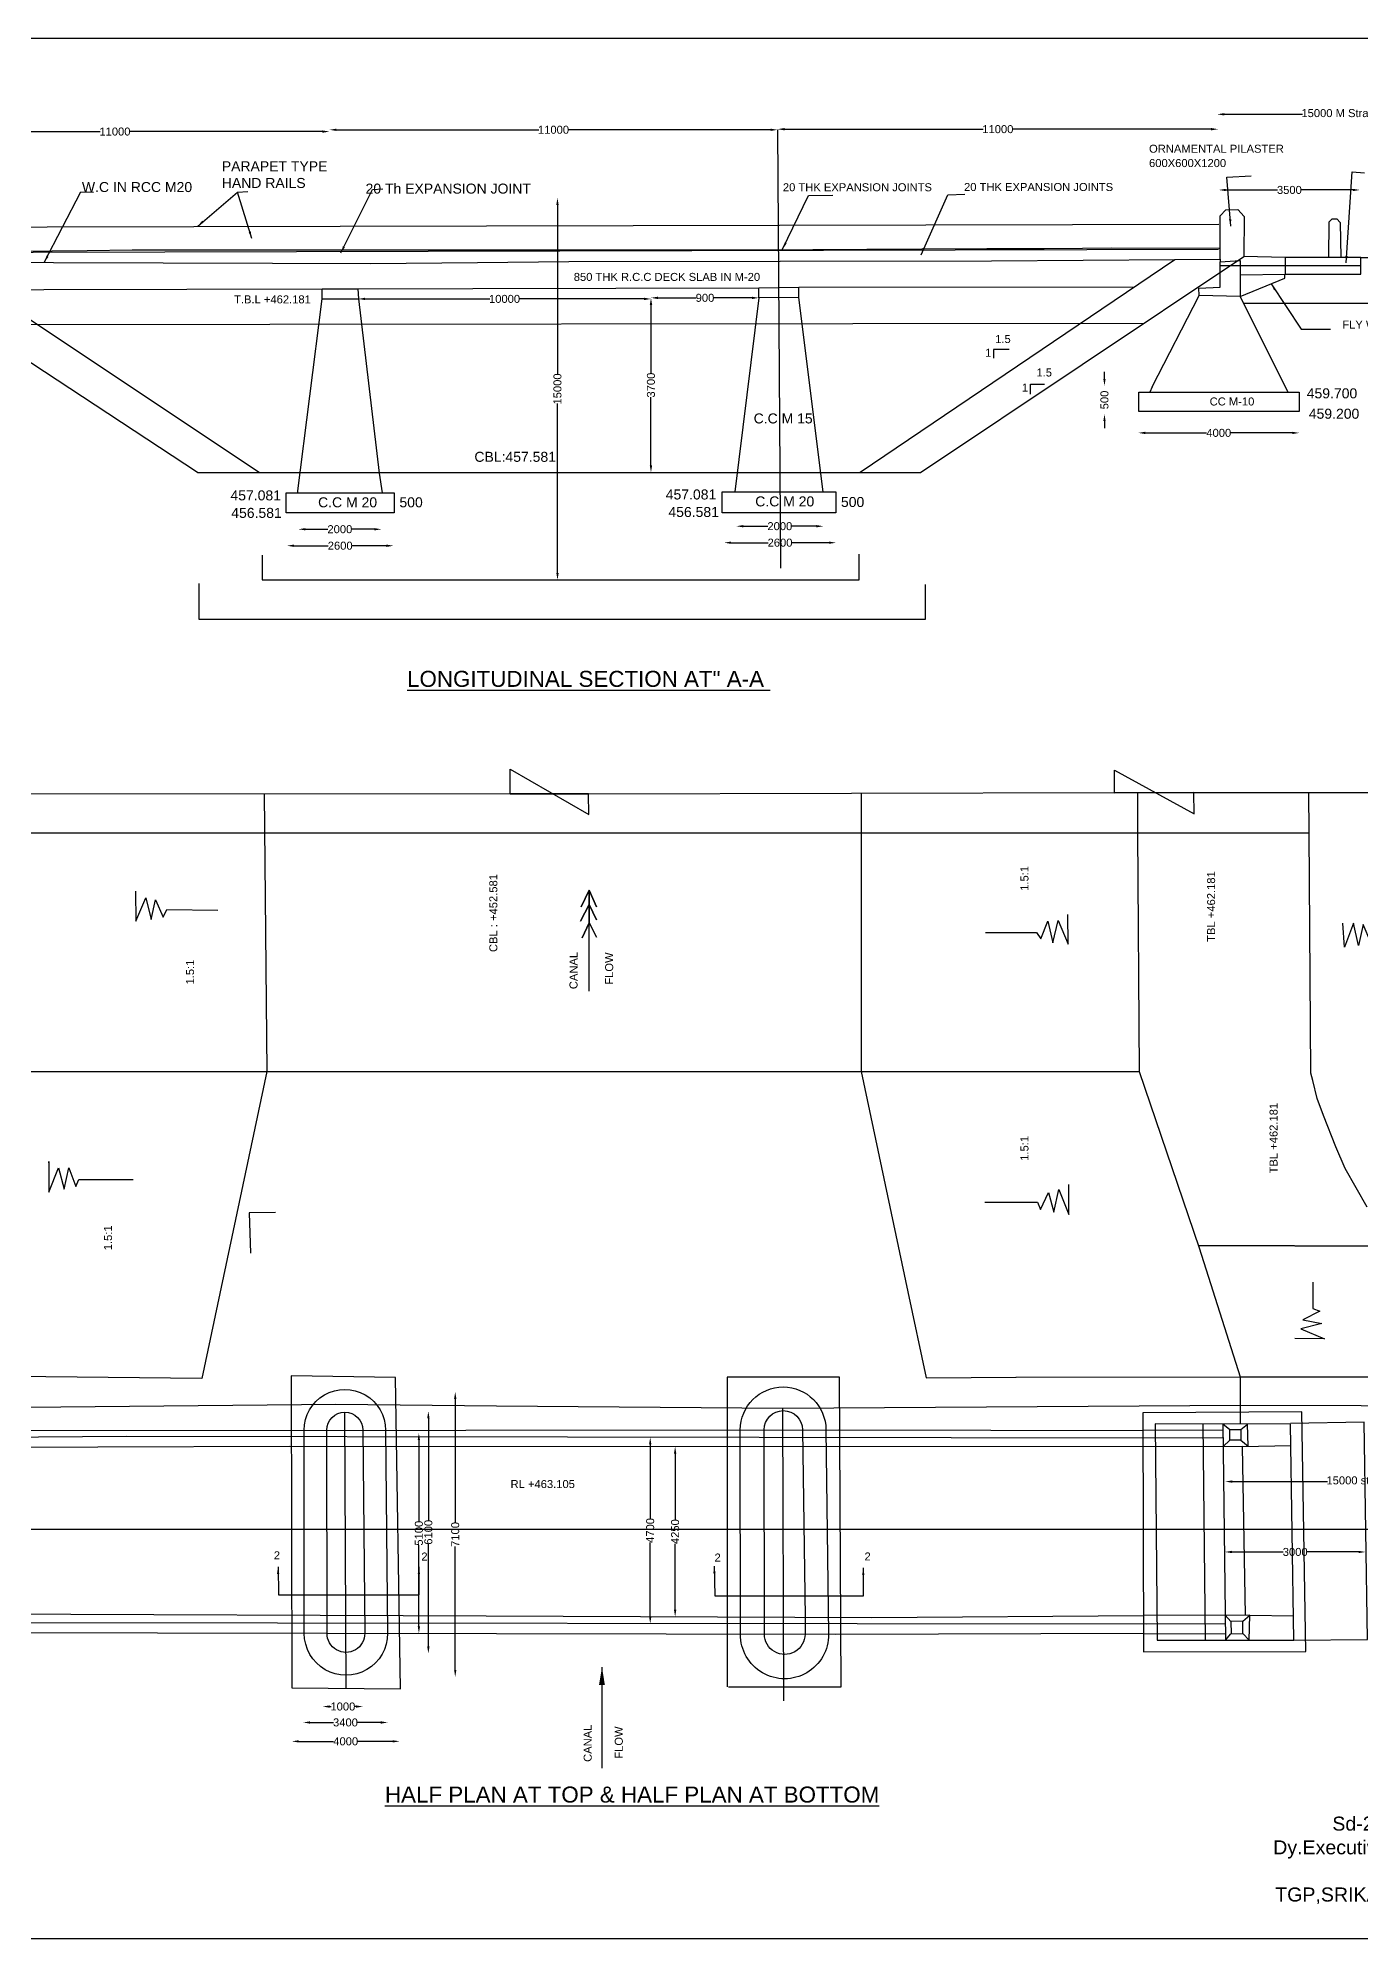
# Model space of a CAD drawing. Header units: millimetres. Extents: x 5124 to 5551403, y 2311 to 18143605.
# Drawn here: x 5491277 to 5524345, y 18096098 to 18143605 of the extents above; entities that cross this region are included whole.
import ezdxf

# ---------------------------------------------------------------- set-up
doc = ezdxf.new("R2010")
doc.units = ezdxf.units.MM
doc.header["$MEASUREMENT"] = 0
for name, color, linetype in [('DIMENSION', 7, 'Continuous'), ('DRAWING', 2, 'Continuous'), ('TEXT', 7, 'Continuous')]:
    doc.layers.add(name, color=color, linetype=linetype)
doc.styles.get("Standard").update_dxf_attribs({"font": 'arial.ttf', "height": 200})
doc.dimstyles.get("Standard").update_dxf_attribs({"dimtxt": 200, "dimasz": 175, "dimexe": 0.18, "dimexo": 0.0625, "dimgap": 0.09, "dimtad": 0, "dimdec": 0, "dimzin": 0, "dimdsep": 46, "dimtxsty": 'Standard', "dimcen": 0.09, "dimse1": 1, "dimse2": 1, "dimadec": 0, "dimazin": 0, "dimtfac": 1, "dimtdec": 0, "dimtofl": 0, "dimtmove": 0, "dimatfit": 3, "dimfxl": 1, "dimtolj": 1, "dimtzin": 0, "dimarcsym": 0})

# ---------------------------------------------------------------- blocks, each defined once
blk = doc.blocks.new('*D5')
at = {"layer": 'Defpoints', "color": 0, "transparency": 16777216}
for p in [(5487838, 18141303), (5498562, 18141303), (5498562, 18141267)]:
    blk.add_point(p, dxfattribs=at)
at = {"layer": 'DIMENSION', "color": 0, "lineweight": -2, "transparency": 16777216}
for p, q in [((5488013, 18141267), (5492833, 18141267)), ((5498387, 18141267), (5493567, 18141267))]:
    blk.add_line(p, q, dxfattribs=at)
at = {"layer": 'DIMENSION', "color": 0, "transparency": 16777216}
for points in [[(5488013, 18141296), (5488013, 18141238), (5487838, 18141267)], [(5498387, 18141296), (5498387, 18141238), (5498562, 18141267)]]:
    blk.add_solid(points, dxfattribs=at)
at = {"layer": 'DIMENSION', "color": 0, "transparency": 16777216, "insert": (5493200, 18141267), "char_height": 200, "attachment_point": 5}
blk.add_mtext('\\A1;11000', dxfattribs=at)
blk = doc.blocks.new('*D6')
at = {"layer": 'Defpoints', "color": 0, "transparency": 16777216}
for p in [(5498562, 18141267), (5509762, 18141312), (5509762, 18141267)]:
    blk.add_point(p, dxfattribs=at)
at = {"layer": 'DIMENSION', "color": 0, "lineweight": -2, "transparency": 16777216}
for p, q in [((5498737, 18141312), (5503795, 18141312)), ((5509587, 18141312), (5504529, 18141312))]:
    blk.add_line(p, q, dxfattribs=at)
at = {"layer": 'DIMENSION', "color": 0, "transparency": 16777216}
for points in [[(5498737, 18141341), (5498737, 18141283), (5498562, 18141312)], [(5509587, 18141341), (5509587, 18141283), (5509762, 18141312)]]:
    blk.add_solid(points, dxfattribs=at)
at = {"layer": 'DIMENSION', "color": 0, "transparency": 16777216, "insert": (5504162, 18141312), "char_height": 200, "attachment_point": 5}
blk.add_mtext('\\A1;11000', dxfattribs=at)
blk = doc.blocks.new('*D7')
at = {"layer": 'Defpoints', "color": 0, "transparency": 16777216}
for p in [(5509762, 18141312), (5520774, 18141327), (5520774, 18141312)]:
    blk.add_point(p, dxfattribs=at)
at = {"layer": 'DIMENSION', "color": 0, "lineweight": -2, "transparency": 16777216}
for p, q in [((5509937, 18141327), (5514901, 18141327)), ((5520599, 18141327), (5515634, 18141327))]:
    blk.add_line(p, q, dxfattribs=at)
at = {"layer": 'DIMENSION', "color": 0, "transparency": 16777216}
for points in [[(5509937, 18141356), (5509937, 18141298), (5509762, 18141327)], [(5520599, 18141356), (5520599, 18141298), (5520774, 18141327)]]:
    blk.add_solid(points, dxfattribs=at)
at = {"layer": 'DIMENSION', "color": 0, "transparency": 16777216, "insert": (5515268, 18141327), "char_height": 200, "attachment_point": 5}
blk.add_mtext('\\A1;11000', dxfattribs=at)
blk = doc.blocks.new('*D8')
at = {"layer": 'Defpoints', "color": 0, "transparency": 16777216}
for p in [(5520752, 18141742), (5528331, 18141742), (5528331, 18141699)]:
    blk.add_point(p, dxfattribs=at)
at = {"layer": 'DIMENSION', "color": 0, "lineweight": -2, "transparency": 16777216}
for p, q in [((5520927, 18141699), (5522881, 18141699)), ((5528156, 18141699), (5526202, 18141699))]:
    blk.add_line(p, q, dxfattribs=at)
at = {"layer": 'DIMENSION', "color": 0, "transparency": 16777216}
for points in [[(5520927, 18141729), (5520927, 18141670), (5520752, 18141699)], [(5528156, 18141729), (5528156, 18141670), (5528331, 18141699)]]:
    blk.add_solid(points, dxfattribs=at)
at = {"layer": 'DIMENSION', "color": 0, "transparency": 16777216, "insert": (5524541, 18141699), "char_height": 200, "attachment_point": 5}
blk.add_mtext('\\A1;15000 M Straight approach', dxfattribs=at)
blk = doc.blocks.new('*D9')
at = {"layer": 'Defpoints', "color": 0, "transparency": 16777216}
for p in [(5520791, 18139795), (5524319, 18139808), (5524319, 18139795)]:
    blk.add_point(p, dxfattribs=at)
at = {"layer": 'DIMENSION', "color": 0, "lineweight": -2, "transparency": 16777216}
for p, q in [((5520966, 18139808), (5522257, 18139808)), ((5524144, 18139808), (5522853, 18139808))]:
    blk.add_line(p, q, dxfattribs=at)
at = {"layer": 'DIMENSION', "color": 0, "transparency": 16777216}
for points in [[(5520966, 18139837), (5520966, 18139779), (5520791, 18139808)], [(5524144, 18139837), (5524144, 18139779), (5524319, 18139808)]]:
    blk.add_solid(points, dxfattribs=at)
at = {"layer": 'DIMENSION', "color": 0, "transparency": 16777216, "insert": (5522555, 18139808), "char_height": 200, "attachment_point": 5}
blk.add_mtext('\\A1;3500', dxfattribs=at)
blk = doc.blocks.new('*D10')
at = {"layer": 'Defpoints', "color": 0, "transparency": 16777216}
for p in [(5518779, 18133712), (5522801, 18133737), (5522801, 18133712)]:
    blk.add_point(p, dxfattribs=at)
at = {"layer": 'DIMENSION', "color": 0, "lineweight": -2, "transparency": 16777216}
for p, q in [((5518954, 18133737), (5520487, 18133737)), ((5522626, 18133737), (5521092, 18133737))]:
    blk.add_line(p, q, dxfattribs=at)
at = {"layer": 'DIMENSION', "color": 0, "transparency": 16777216}
for points in [[(5518954, 18133766), (5518954, 18133708), (5518779, 18133737)], [(5522626, 18133766), (5522626, 18133708), (5522801, 18133737)]]:
    blk.add_solid(points, dxfattribs=at)
at = {"layer": 'DIMENSION', "color": 0, "transparency": 16777216, "insert": (5520790, 18133737), "char_height": 200, "attachment_point": 5}
blk.add_mtext('\\A1;4000', dxfattribs=at)
blk = doc.blocks.new('*D11')
at = {"layer": 'Defpoints', "color": 0, "transparency": 16777216}
for p in [(5517925, 18134911), (5517933, 18134911), (5517925, 18134208)]:
    blk.add_point(p, dxfattribs=at)
at = {"layer": 'DIMENSION', "color": 0, "lineweight": -2, "transparency": 16777216}
for p, q in [((5517933, 18135086), (5517933, 18135261)), ((5517933, 18134033), (5517933, 18133858))]:
    blk.add_line(p, q, dxfattribs=at)
at = {"layer": 'DIMENSION', "color": 0, "transparency": 16777216}
for points in [[(5517904, 18135086), (5517962, 18135086), (5517933, 18134911)], [(5517904, 18134033), (5517962, 18134033), (5517933, 18134208)]]:
    blk.add_solid(points, dxfattribs=at)
at = {"layer": 'DIMENSION', "color": 0, "transparency": 16777216, "insert": (5517933, 18134560), "char_height": 200, "attachment_point": 5, "rotation": 90}
blk.add_mtext('\\A1;500', dxfattribs=at)
blk = doc.blocks.new('*D12')
at = {"layer": 'Defpoints', "color": 0, "transparency": 16777216}
for p in [(5504208, 18139608), (5504261, 18139608), (5504208, 18130061)]:
    blk.add_point(p, dxfattribs=at)
at = {"layer": 'DIMENSION', "color": 0, "lineweight": -2, "transparency": 16777216}
for p, q in [((5504261, 18139433), (5504261, 18135201)), ((5504261, 18130236), (5504261, 18134468))]:
    blk.add_line(p, q, dxfattribs=at)
at = {"layer": 'DIMENSION', "color": 0, "transparency": 16777216}
for points in [[(5504232, 18139433), (5504291, 18139433), (5504261, 18139608)], [(5504232, 18130236), (5504291, 18130236), (5504261, 18130061)]]:
    blk.add_solid(points, dxfattribs=at)
at = {"layer": 'DIMENSION', "color": 0, "transparency": 16777216, "insert": (5504261, 18134835), "char_height": 200, "attachment_point": 5, "rotation": 90}
blk.add_mtext('\\A1;15000', dxfattribs=at)
blk = doc.blocks.new('*D13')
at = {"layer": 'Defpoints', "color": 0, "transparency": 16777216}
for p in [(5506598, 18137112), (5506599, 18137112), (5506599, 18132750)]:
    blk.add_point(p, dxfattribs=at)
at = {"layer": 'DIMENSION', "color": 0, "lineweight": -2, "transparency": 16777216}
for p, q in [((5506598, 18136937), (5506598, 18135229)), ((5506598, 18132925), (5506598, 18134632))]:
    blk.add_line(p, q, dxfattribs=at)
at = {"layer": 'DIMENSION', "color": 0, "transparency": 16777216}
for points in [[(5506569, 18136937), (5506628, 18136937), (5506598, 18137112)], [(5506569, 18132925), (5506628, 18132925), (5506598, 18132750)]]:
    blk.add_solid(points, dxfattribs=at)
at = {"layer": 'DIMENSION', "color": 0, "transparency": 16777216, "insert": (5506598, 18134931), "char_height": 200, "attachment_point": 5, "rotation": 90}
blk.add_mtext('\\A1;3700', dxfattribs=at)
blk = doc.blocks.new('*D14')
at = {"layer": 'Defpoints', "color": 0, "transparency": 16777216}
for p in [(5506599, 18137112), (5506599, 18137112), (5509296, 18137114)]:
    blk.add_point(p, dxfattribs=at)
at = {"layer": 'DIMENSION', "color": 0, "lineweight": -2, "transparency": 16777216}
for p, q in [((5506774, 18137112), (5507727, 18137112)), ((5509121, 18137112), (5508168, 18137112))]:
    blk.add_line(p, q, dxfattribs=at)
at = {"layer": 'DIMENSION', "color": 0, "transparency": 16777216}
for points in [[(5506774, 18137141), (5506774, 18137082), (5506599, 18137112)], [(5509121, 18137141), (5509121, 18137082), (5509296, 18137112)]]:
    blk.add_solid(points, dxfattribs=at)
at = {"layer": 'DIMENSION', "color": 0, "transparency": 16777216, "insert": (5507948, 18137112), "char_height": 200, "attachment_point": 5}
blk.add_mtext('\\A1;900', dxfattribs=at)
blk = doc.blocks.new('*D15')
at = {"layer": 'Defpoints', "color": 0, "transparency": 16777216}
for p in [(5499277, 18137191), (5499277, 18137085), (5506599, 18137179)]:
    blk.add_point(p, dxfattribs=at)
at = {"layer": 'DIMENSION', "color": 0, "lineweight": -2, "transparency": 16777216}
for p, q in [((5499452, 18137085), (5502571, 18137085)), ((5506424, 18137085), (5503305, 18137085))]:
    blk.add_line(p, q, dxfattribs=at)
at = {"layer": 'DIMENSION', "color": 0, "transparency": 16777216}
for points in [[(5499452, 18137115), (5499452, 18137056), (5499277, 18137085)], [(5506424, 18137115), (5506424, 18137056), (5506599, 18137085)]]:
    blk.add_solid(points, dxfattribs=at)
at = {"layer": 'DIMENSION', "color": 0, "transparency": 16777216, "insert": (5502938, 18137085), "char_height": 200, "attachment_point": 5}
blk.add_mtext('\\A1;10000', dxfattribs=at)
blk = doc.blocks.new('*D24')
at = {"layer": 'Defpoints', "color": 0, "transparency": 16777216}
for p in [(5497619, 18101019), (5500317, 18101037), (5500317, 18101019)]:
    blk.add_point(p, dxfattribs=at)
at = {"layer": 'DIMENSION', "color": 0, "lineweight": -2, "transparency": 16777216}
for p, q in [((5497794, 18101037), (5498666, 18101037)), ((5500142, 18101037), (5499271, 18101037))]:
    blk.add_line(p, q, dxfattribs=at)
at = {"layer": 'DIMENSION', "color": 0, "transparency": 16777216}
for points in [[(5497794, 18101066), (5497794, 18101008), (5497619, 18101037)], [(5500142, 18101066), (5500142, 18101008), (5500317, 18101037)]]:
    blk.add_solid(points, dxfattribs=at)
at = {"layer": 'DIMENSION', "color": 0, "transparency": 16777216, "insert": (5498968, 18101037), "char_height": 200, "attachment_point": 5}
blk.add_mtext('\\A1;4000', dxfattribs=at)
blk = doc.blocks.new('*D25')
at = {"layer": 'Defpoints', "color": 0, "transparency": 16777216}
for p in [(5497904, 18101484), (5500021, 18101509), (5500021, 18101484)]:
    blk.add_point(p, dxfattribs=at)
at = {"layer": 'DIMENSION', "color": 0, "lineweight": -2, "transparency": 16777216}
for p, q in [((5498079, 18101509), (5498664, 18101509)), ((5499846, 18101509), (5499261, 18101509))]:
    blk.add_line(p, q, dxfattribs=at)
at = {"layer": 'DIMENSION', "color": 0, "transparency": 16777216}
for points in [[(5498079, 18101538), (5498079, 18101479), (5497904, 18101509)], [(5499846, 18101538), (5499846, 18101479), (5500021, 18101509)]]:
    blk.add_solid(points, dxfattribs=at)
at = {"layer": 'DIMENSION', "color": 0, "transparency": 16777216, "insert": (5498962, 18101509), "char_height": 200, "attachment_point": 5}
blk.add_mtext('\\A1;3400', dxfattribs=at)
blk = doc.blocks.new('*D26')
at = {"layer": 'Defpoints', "color": 0, "transparency": 16777216}
for p in [(5498394, 18101860), (5499401, 18101907), (5499401, 18101860)]:
    blk.add_point(p, dxfattribs=at)
at = {"layer": 'DIMENSION', "color": 0, "lineweight": -2, "transparency": 16777216}
for p, q in [((5498569, 18101907), (5498608, 18101907)), ((5499226, 18101907), (5499186, 18101907))]:
    blk.add_line(p, q, dxfattribs=at)
at = {"layer": 'DIMENSION', "color": 0, "transparency": 16777216}
for points in [[(5498569, 18101936), (5498569, 18101878), (5498394, 18101907)], [(5499226, 18101936), (5499226, 18101878), (5499401, 18101907)]]:
    blk.add_solid(points, dxfattribs=at)
at = {"layer": 'DIMENSION', "color": 0, "transparency": 16777216, "insert": (5498897, 18101907), "char_height": 200, "attachment_point": 5}
blk.add_mtext('\\A1;1000', dxfattribs=at)
blk = doc.blocks.new('*D27')
at = {"layer": 'Defpoints', "color": 0, "transparency": 16777216}
for p in [(5520952, 18107542), (5528404, 18107542), (5528404, 18107529)]:
    blk.add_point(p, dxfattribs=at)
at = {"layer": 'DIMENSION', "color": 0, "lineweight": -2, "transparency": 16777216}
for p, q in [((5521127, 18107529), (5523507, 18107529)), ((5528229, 18107529), (5525850, 18107529))]:
    blk.add_line(p, q, dxfattribs=at)
at = {"layer": 'DIMENSION', "color": 0, "transparency": 16777216}
for points in [[(5521127, 18107558), (5521127, 18107500), (5520952, 18107529)], [(5528229, 18107558), (5528229, 18107500), (5528404, 18107529)]]:
    blk.add_solid(points, dxfattribs=at)
at = {"layer": 'DIMENSION', "color": 0, "transparency": 16777216, "insert": (5524678, 18107529), "char_height": 200, "attachment_point": 5}
blk.add_mtext('\\A1;15000 st. approach', dxfattribs=at)
blk = doc.blocks.new('*D28')
at = {"layer": 'Defpoints', "color": 0, "transparency": 16777216}
for p in [(5520942, 18105763), (5524458, 18105770), (5524458, 18105763)]:
    blk.add_point(p, dxfattribs=at)
at = {"layer": 'DIMENSION', "color": 0, "lineweight": -2, "transparency": 16777216}
for p, q in [((5521117, 18105770), (5522402, 18105770)), ((5524283, 18105770), (5522998, 18105770))]:
    blk.add_line(p, q, dxfattribs=at)
at = {"layer": 'DIMENSION', "color": 0, "transparency": 16777216}
for points in [[(5521117, 18105799), (5521117, 18105741), (5520942, 18105770)], [(5524283, 18105799), (5524283, 18105741), (5524458, 18105770)]]:
    blk.add_solid(points, dxfattribs=at)
at = {"layer": 'DIMENSION', "color": 0, "transparency": 16777216, "insert": (5522700, 18105770), "char_height": 200, "attachment_point": 5}
blk.add_mtext('\\A1;3000', dxfattribs=at)
blk = doc.blocks.new('*D29')
at = {"layer": 'Defpoints', "color": 0, "transparency": 16777216}
for p in [(5501706, 18109770), (5501762, 18109770), (5501762, 18102645)]:
    blk.add_point(p, dxfattribs=at)
at = {"layer": 'DIMENSION', "color": 0, "lineweight": -2, "transparency": 16777216}
for p, q in [((5501706, 18109595), (5501706, 18106505)), ((5501706, 18102820), (5501706, 18105910))]:
    blk.add_line(p, q, dxfattribs=at)
at = {"layer": 'DIMENSION', "color": 0, "transparency": 16777216}
for points in [[(5501677, 18109595), (5501735, 18109595), (5501706, 18109770)], [(5501677, 18102820), (5501735, 18102820), (5501706, 18102645)]]:
    blk.add_solid(points, dxfattribs=at)
at = {"layer": 'DIMENSION', "color": 0, "transparency": 16777216, "insert": (5501706, 18106208), "char_height": 200, "attachment_point": 5, "rotation": 90}
blk.add_mtext('\\A1;7100', dxfattribs=at)
blk = doc.blocks.new('*D30')
at = {"layer": 'Defpoints', "color": 0, "transparency": 16777216}
for p in [(5501034, 18109288), (5501131, 18109288), (5501131, 18103235)]:
    blk.add_point(p, dxfattribs=at)
at = {"layer": 'DIMENSION', "color": 0, "lineweight": -2, "transparency": 16777216}
for p, q in [((5501034, 18109113), (5501034, 18106560)), ((5501034, 18103410), (5501034, 18105963))]:
    blk.add_line(p, q, dxfattribs=at)
at = {"layer": 'DIMENSION', "color": 0, "transparency": 16777216}
for points in [[(5501005, 18109113), (5501064, 18109113), (5501034, 18109288)], [(5501005, 18103410), (5501064, 18103410), (5501034, 18103235)]]:
    blk.add_solid(points, dxfattribs=at)
at = {"layer": 'DIMENSION', "color": 0, "transparency": 16777216, "insert": (5501034, 18106262), "char_height": 200, "attachment_point": 5, "rotation": 90}
blk.add_mtext('\\A1;6100', dxfattribs=at)
blk = doc.blocks.new('*D31')
at = {"layer": 'Defpoints', "color": 0, "transparency": 16777216}
for p in [(5500797, 18108740), (5500803, 18108740), (5500803, 18103738)]:
    blk.add_point(p, dxfattribs=at)
at = {"layer": 'DIMENSION', "color": 0, "lineweight": -2, "transparency": 16777216}
for p, q in [((5500797, 18108565), (5500797, 18106538)), ((5500797, 18103913), (5500797, 18105941))]:
    blk.add_line(p, q, dxfattribs=at)
at = {"layer": 'DIMENSION', "color": 0, "transparency": 16777216}
for points in [[(5500768, 18108565), (5500826, 18108565), (5500797, 18108740)], [(5500768, 18103913), (5500826, 18103913), (5500797, 18103738)]]:
    blk.add_solid(points, dxfattribs=at)
at = {"layer": 'DIMENSION', "color": 0, "transparency": 16777216, "insert": (5500797, 18106239), "char_height": 200, "attachment_point": 5, "rotation": 90}
blk.add_mtext('\\A1;5100', dxfattribs=at)
blk = doc.blocks.new('*D32')
at = {"layer": 'Defpoints', "color": 0, "transparency": 16777216}
for p in [(5506517, 18108635), (5506511, 18103979), (5506579, 18103979)]:
    blk.add_point(p, dxfattribs=at)
at = {"layer": 'TEXT', "color": 0, "lineweight": -2, "transparency": 16777216}
for p, q in [((5506579, 18108460), (5506579, 18106609)), ((5506579, 18104154), (5506579, 18106005))]:
    blk.add_line(p, q, dxfattribs=at)
at = {"layer": 'TEXT', "color": 0, "transparency": 16777216}
for points in [[(5506550, 18108460), (5506608, 18108460), (5506579, 18108635)], [(5506550, 18104154), (5506608, 18104154), (5506579, 18103979)]]:
    blk.add_solid(points, dxfattribs=at)
at = {"layer": 'TEXT', "color": 0, "transparency": 16777216, "insert": (5506579, 18106307), "char_height": 200, "attachment_point": 5, "rotation": 90}
blk.add_mtext('\\A1;4700', dxfattribs=at)
blk = doc.blocks.new('*D33')
at = {"layer": 'Defpoints', "color": 0, "transparency": 16777216}
for p in [(5507148, 18108405), (5507129, 18104150), (5507202, 18104150)]:
    blk.add_point(p, dxfattribs=at)
at = {"layer": 'TEXT', "color": 0, "lineweight": -2, "transparency": 16777216}
for p, q in [((5507202, 18108230), (5507202, 18106580)), ((5507202, 18104325), (5507202, 18105975))]:
    blk.add_line(p, q, dxfattribs=at)
at = {"layer": 'TEXT', "color": 0, "transparency": 16777216}
for points in [[(5507173, 18108230), (5507231, 18108230), (5507202, 18108405)], [(5507173, 18104325), (5507231, 18104325), (5507202, 18104150)]]:
    blk.add_solid(points, dxfattribs=at)
at = {"layer": 'TEXT', "color": 0, "transparency": 16777216, "insert": (5507202, 18106278), "char_height": 200, "attachment_point": 5, "rotation": 90}
blk.add_mtext('\\A1;4250', dxfattribs=at)
blk = doc.blocks.new('*D36')
at = {"layer": 'Defpoints', "color": 0, "transparency": 16777216}
for p in [(5497499, 18130896), (5500162, 18130917), (5500162, 18130875)]:
    blk.add_point(p, dxfattribs=at)
at = {"layer": 'DIMENSION', "color": 0, "lineweight": -2, "transparency": 16777216}
for p, q in [((5497674, 18130917), (5498530, 18130917)), ((5499987, 18130917), (5499130, 18130917))]:
    blk.add_line(p, q, dxfattribs=at)
at = {"layer": 'DIMENSION', "color": 0, "transparency": 16777216}
for points in [[(5497674, 18130946), (5497674, 18130888), (5497499, 18130917)], [(5499987, 18130946), (5499987, 18130888), (5500162, 18130917)]]:
    blk.add_solid(points, dxfattribs=at)
at = {"layer": 'DIMENSION', "color": 0, "transparency": 16777216, "insert": (5498830, 18130917), "char_height": 200, "attachment_point": 5}
blk.add_mtext('\\A1;2600', dxfattribs=at)
blk = doc.blocks.new('*D37')
at = {"layer": 'Defpoints', "color": 0, "transparency": 16777216}
for p in [(5497784, 18131308), (5499859, 18131329), (5499859, 18131311)]:
    blk.add_point(p, dxfattribs=at)
at = {"layer": 'DIMENSION', "color": 0, "lineweight": -2, "transparency": 16777216}
for p, q in [((5497959, 18131329), (5498522, 18131329)), ((5499684, 18131329), (5499122, 18131329))]:
    blk.add_line(p, q, dxfattribs=at)
at = {"layer": 'DIMENSION', "color": 0, "transparency": 16777216}
for points in [[(5497959, 18131358), (5497959, 18131300), (5497784, 18131329)], [(5499684, 18131358), (5499684, 18131300), (5499859, 18131329)]]:
    blk.add_solid(points, dxfattribs=at)
at = {"layer": 'DIMENSION', "color": 0, "transparency": 16777216, "insert": (5498822, 18131329), "char_height": 200, "attachment_point": 5}
blk.add_mtext('\\A1;2000', dxfattribs=at)
blk = doc.blocks.new('*D38')
at = {"layer": 'Defpoints', "color": 0, "transparency": 16777216}
for p in [(5508425, 18130968), (5511223, 18130993), (5511223, 18130975)]:
    blk.add_point(p, dxfattribs=at)
at = {"layer": 'DIMENSION', "color": 0, "lineweight": -2, "transparency": 16777216}
for p, q in [((5508600, 18130993), (5509524, 18130993)), ((5511048, 18130993), (5510124, 18130993))]:
    blk.add_line(p, q, dxfattribs=at)
at = {"layer": 'DIMENSION', "color": 0, "transparency": 16777216}
for points in [[(5508600, 18131022), (5508600, 18130964), (5508425, 18130993)], [(5511048, 18131022), (5511048, 18130964), (5511223, 18130993)]]:
    blk.add_solid(points, dxfattribs=at)
at = {"layer": 'DIMENSION', "color": 0, "transparency": 16777216, "insert": (5509824, 18130993), "char_height": 200, "attachment_point": 5}
blk.add_mtext('\\A1;2600', dxfattribs=at)
blk = doc.blocks.new('*D39')
at = {"layer": 'Defpoints', "color": 0, "transparency": 16777216}
for p in [(5508730, 18131384), (5510908, 18131405), (5510908, 18131386)]:
    blk.add_point(p, dxfattribs=at)
at = {"layer": 'DIMENSION', "color": 0, "lineweight": -2, "transparency": 16777216}
for p, q in [((5508905, 18131405), (5509519, 18131405)), ((5510733, 18131405), (5510119, 18131405))]:
    blk.add_line(p, q, dxfattribs=at)
at = {"layer": 'DIMENSION', "color": 0, "transparency": 16777216}
for points in [[(5508905, 18131434), (5508905, 18131376), (5508730, 18131405)], [(5510733, 18131434), (5510733, 18131376), (5510908, 18131405)]]:
    blk.add_solid(points, dxfattribs=at)
at = {"layer": 'DIMENSION', "color": 0, "transparency": 16777216, "insert": (5509819, 18131405), "char_height": 200, "attachment_point": 5}
blk.add_mtext('\\A1;2000', dxfattribs=at)

msp = doc.modelspace()

# ---------------------------------------------------------------- linework, layer by layer
at = {"layer": 'DRAWING'}
for points in [[(5509761.7, 18141312.3), (5509833.3, 18130354.5)], [(5520821.7, 18137917.9), (5524340.9, 18137917.9)], [(5521321.6, 18137689.8), (5522446.6, 18137702.8)], [(5489785.2, 18136444.4), (5518924.3, 18136480.8)], [(5497619.2, 18102374), (5500339.9, 18102348.5), (5500211.8, 18110132), (5497602.1, 18110169.6), (5497619.2, 18102374)], [(5508536.6, 18102400.9), (5511350.9, 18102400.9), (5511306.8, 18110140.5), (5508499.1, 18110140.5), (5508499.1, 18102400.9)], [(5521325.6, 18110144.2), (5521321.3, 18108968.1)], [(5470890.5, 18109264.4), (5487540.5, 18109359.4), (5498720.5, 18109461.3), (5502736.6, 18109422.8), (5509892.4, 18109364.4), (5521339.9, 18109438.4), (5536372.7, 18109398.9)], [(5509915.5, 18102053.1), (5509892.4, 18109364.4)], [(5518890.7, 18108615.1), (5504511.7, 18108638.7), (5493491, 18108657.4), (5487971.9, 18108617), (5487965.3, 18108987.4), (5487821.4, 18108822.2), (5487803.1, 18108532.7), (5487993.8, 18108400.7), (5486258.3, 18108397), (5486262, 18108976.2), (5487511.1, 18108981.4)], [(5498979.5, 18102361.3), (5498944.3, 18109262.8)], [(5518910.8, 18103271.9), (5522964.5, 18103279.8), (5522863.4, 18109269.4), (5518888.4, 18109248.6), (5518910.8, 18103271.9)], [(5519249.1, 18103562.8), (5522668.1, 18103569.7), (5522584.1, 18108963.5), (5519204.1, 18108975.8), (5519249.1, 18103562.8)], [(5520458.7, 18103565.2), (5520403.6, 18108971.4)], [(5520894.1, 18108969.6), (5520958.6, 18103566.2)], [(5520894.1, 18108969.6), (5521062.4, 18108833.4), (5521338.8, 18108829.7), (5521338.8, 18108561), (5521069.9, 18108561), (5521062.4, 18108833.4)], [(5521338.8, 18108833.4), (5521510.8, 18108967.4)], [(5521526, 18108411), (5521510.8, 18108967.4)], [(5522668.1, 18103569.7), (5524509.4, 18103585.1), (5524425.7, 18109010.2), (5522583.9, 18108981.6)], [(5487968.6, 18108802.2), (5501966.7, 18108815.7), (5511294.4, 18108824.7), (5518890, 18108806.4)], [(5518891.6, 18108399.5), (5497564.4, 18108409.7), (5487972.9, 18108370.3)], [(5520896, 18108813.9), (5518890, 18108806.4)], [(5520898.3, 18108622.6), (5518890.7, 18108615.1)], [(5521385, 18108408.8), (5518891.6, 18108399.5)], [(5521069.9, 18108561), (5520900.8, 18108407)], [(5521338.8, 18108561), (5521526, 18108411)], [(5521459.4, 18104188.9), (5521385, 18108408.8), (5522592.5, 18108427.6)], [(5508198.3, 18104672.4), (5511907.7, 18104673)], [(5490012.4, 18104225), (5502480.7, 18104170.6), (5512120.1, 18104128.4), (5518907.4, 18104179.3)], [(5521570.2, 18104189.3), (5518907.4, 18104179.3)], [(5521390.9, 18104038.9), (5521095.4, 18104031.6), (5520951.2, 18104187)], [(5521390.9, 18103732.9), (5521390.9, 18104038.9), (5521570.2, 18104189.3)], [(5521548.7, 18103567.4), (5521570.2, 18104189.3), (5522658.6, 18104174.5)], [(5518995.8, 18103962.8), (5490014.8, 18103999.8)], [(5490017.4, 18103756.4), (5511221.5, 18103715.6), (5518909, 18103744.5)], [(5520953.7, 18103970.2), (5518908.2, 18103962.5)], [(5520956.7, 18103724.1), (5518909.1, 18103716.4)], [(5520958.6, 18103566.2), (5521095.4, 18103725.7), (5521390.9, 18103732.9), (5521548.7, 18103567.4)], [(5521095.4, 18104031.6), (5521102.9, 18103725.9)]]:
    msp.add_lwpolyline(points, dxfattribs=at)
at = {"layer": 'DRAWING', "color": 2}
for points in [[(5520823.2, 18138078.7), (5520823.2, 18139163.4), (5520965.5, 18139310.1), (5521269.3, 18139318.9), (5521428.7, 18139144.1), (5521417.7, 18138144.3)], [(5487840.4, 18138880), (5520794, 18138956.4)], [(5523539.8, 18138121.9), (5523552.4, 18139015.9), (5523623.3, 18139087.3), (5523742.5, 18139088.4), (5523826.9, 18138995), (5523840.1, 18138121.9)], [(5487858.5, 18138280), (5491627.5, 18138288.3), (5492504.4, 18138299.1), (5493627.7, 18138311.1), (5509803.2, 18138311.1)], [(5487859.5, 18138246.5), (5520785.9, 18138327.7)], [(5509803.2, 18138311.1), (5510643.3, 18138324.4), (5511991.5, 18138329.7), (5513370.5, 18138335.1), (5514995.9, 18138341.4), (5516429.5, 18138347), (5517385.5, 18138356.6), (5518101.4, 18138363.8), (5520799.1, 18138357.8)], [(5495266.1, 18132749.8), (5487291.9, 18137984.9), (5488926.7, 18138002.4), (5496810, 18132749.8)], [(5487305.4, 18137580.9), (5487297.3, 18137824.2), (5487843, 18137824.2), (5487843, 18137309.8), (5509295.6, 18137363.4)], [(5488926.7, 18138002.4), (5497142.4, 18137978.1), (5499590.5, 18137970.9), (5502265.3, 18137995.4), (5504541.7, 18138016.3), (5515113.6, 18138036.8), (5519687.8, 18138071.2)], [(5511822.9, 18132753.8), (5519687.8, 18138071.2)], [(5513331.6, 18132749.8), (5521417.7, 18138144.3)], [(5519126.2, 18134886.4), (5520303.5, 18137171.4), (5520291.5, 18137353), (5520821.7, 18137382.9), (5520821.7, 18138014.1), (5521321.6, 18138043), (5521321.6, 18137149.6), (5520303.5, 18137171.4)], [(5519687.8, 18138071.2), (5520823.2, 18138078.7), (5520821.7, 18138014.1)], [(5522446.6, 18138121.9), (5521417.7, 18138144.3)], [(5524340.9, 18138121.9), (5528336.9, 18138121.9)], [(5509296.3, 18137113.6), (5509295.3, 18137363.4), (5510292.1, 18137378.1), (5518673.5, 18137385.4)], [(5510899.7, 18132261.5), (5510292.1, 18137117.7), (5510292.1, 18137378.1)], [(5522527.8, 18134754.9), (5521321.6, 18137149.6), (5522441.9, 18137600.2)], [(5522441.7, 18137600.3), (5522441.7, 18137702.8)], [(5497765.3, 18132224.7), (5498383.3, 18137085.4), (5499286.9, 18137085.4), (5499802.8, 18132731.1), (5499876.7, 18132239)], [(5498383.3, 18137085.4), (5498382.7, 18137336.1), (5499271.1, 18137338.4), (5499286.9, 18137085.4)], [(5509296.3, 18137113.6), (5508692, 18132261.5)], [(5510292.1, 18137117.7), (5509296.3, 18137113.6)], [(5521408.3, 18136977.5), (5537344.9, 18136977.5)], [(5519125.4, 18134885.7), (5519070.3, 18134753.3)], [(5495266.1, 18132749.8), (5513331.6, 18132749.8)], [(5496881.2, 18130685.5), (5496881.2, 18130061.5), (5511803.8, 18130061.5), (5511803.8, 18130709)], [(5495296.2, 18129977.1), (5495296.2, 18129084.3), (5513456.3, 18129084.3), (5513456.3, 18129949.6)], [(5472204.1, 18124699.1), (5486766, 18124721.8), (5486765.3, 18125166.4), (5487350, 18124726.4), (5487835.1, 18124361.5), (5487813.6, 18124717.2), (5486766, 18124715.6), (5487813.6, 18124717.2), (5490013.3, 18124720.6), (5503081.1, 18124723.7), (5503081, 18125337), (5505044.7, 18124202.2), (5505039.5, 18124720.6), (5503081.1, 18124720.1), (5505039.5, 18124720.6), (5518181, 18124747.5), (5518179.8, 18125311.6), (5520175.9, 18124221), (5520162.6, 18124749.6), (5518181, 18124745.5), (5520162.6, 18124749.6), (5532327, 18124749.6)], [(5479485.1, 18124710.5), (5479485.1, 18118341), (5478557, 18116903.9), (5477844.8, 18116074), (5477223.3, 18115483.2), (5476122.5, 18114683.9), (5475357.7, 18114233.6), (5474682.3, 18113946.2), (5473947.3, 18113675.8), (5473284.5, 18113504.7), (5472814.6, 18113405.1), (5472389, 18113334), (5472389, 18106338.1), (5538003.7, 18106338.1)], [(5496932.5, 18124722.3), (5496997.4, 18117776.4), (5495372.2, 18110108.6), (5487567.9, 18110186.5)], [(5511854.8, 18124734.5), (5511854.8, 18117776.4), (5513019.1, 18112274.4), (5513476.7, 18110119.2), (5515722.6, 18110136.9)], [(5515721, 18110139.2), (5521325.6, 18110144.2), (5526049.3, 18110148.5), (5528404.1, 18110142), (5528404.1, 18106338.1), (5536428.6, 18106338.1), (5536372.7, 18109398.9), (5536393.7, 18113260.9), (5534890, 18113228), (5533744.8, 18113316.7), (5532439, 18113561.8), (5530848.9, 18114116.2), (5529301.3, 18114943.4), (5527903, 18115995.2), (5526927.5, 18116956), (5526300.3, 18117730.7), (5526244.8, 18124749.6)], [(5518756.6, 18124746.7), (5518756.6, 18123745.1), (5518801.8, 18117776.4), (5520301.7, 18113372.1), (5521325.6, 18110144.2), (5528404.1, 18110142)], [(5524495.7, 18114386.6), (5524223, 18114872.5), (5523951.7, 18115355.7), (5523718.3, 18115895.7), (5523410.8, 18116675), (5523253.3, 18117103.3), (5523138, 18117555.4), (5523091.9, 18117736.2), (5523052.6, 18123745.1), (5523037.1, 18124749.6)], [(5482703.1, 18123745.1), (5523052.6, 18123745.1)], [(5493715.1, 18122286.1), (5493724.2, 18121535.6), (5493973.5, 18122121.1), (5494107.6, 18121579.4), (5494216.8, 18122063.7), (5494402.8, 18121634.9), (5494498.6, 18121824.4), (5495775.6, 18121809.2)], [(5505050.6, 18119788.9), (5505051.1, 18122305.9), (5505235.7, 18121890.4), (5505051.1, 18122305.9), (5504855, 18121889.8), (5505051.1, 18122305.9), (5505051, 18121952.1), (5504838.6, 18121537), (5505051, 18121952.1), (5505235.2, 18121571.8), (5505051, 18121952.1), (5505050.9, 18121490), (5504876.1, 18121115.6), (5505050.9, 18121490), (5505239.1, 18121135.1)], [(5514959.7, 18121250.7), (5516236.2, 18121250.7), (5516341, 18121089), (5516518.8, 18121536.2), (5516645.8, 18120997), (5516772.8, 18121555.2), (5517023.7, 18120955.8), (5517017.2, 18121701.1)], [(5525321.2, 18121184.7), (5524645.4, 18121171.7), (5524593.7, 18121004), (5524395.7, 18121451.3), (5524279.4, 18120922.3), (5524158.9, 18121481.4), (5523935, 18120883.6), (5523887.7, 18121481.4)], [(5490065.7, 18117776.4), (5518801.8, 18117776.4)], [(5491549.4, 18115496.1), (5491546.5, 18115527.4), (5491549.4, 18115496.1), (5491549.4, 18114763.9), (5491792.1, 18115372.4), (5491926.9, 18114837.8), (5492046.5, 18115368.6), (5492226.8, 18114906), (5492300.8, 18115082.4), (5493544.1, 18115082.4), (5493653.4, 18115082.4)], [(5514941, 18114510.3), (5516262.7, 18114510.3), (5516336.4, 18114328.7), (5516537.8, 18114755.7), (5516670.4, 18114260), (5516793.3, 18114829.3), (5517039, 18114206), (5517039, 18114956.9)], [(5497211, 18114254.4), (5496557.6, 18114244.5), (5496585.9, 18113236.1)], [(5525086.6, 18113409.4), (5520282.3, 18113429.2), (5525086.6, 18113409.4)], [(5523144.2, 18112511.7), (5523139.4, 18111854.8), (5523318.3, 18111787.2), (5522887.9, 18111572.2), (5523366.8, 18111479.6), (5522844.5, 18111346.8), (5523432, 18111100.4), (5522689.7, 18111102.8)]]:
    msp.add_lwpolyline(points, dxfattribs=at)
for points in [[(5522446.6, 18137702.8), (5524340.9, 18137702.8), (5524340.9, 18138121.9), (5522446.6, 18138121.9)], [(5518789.1, 18134753.3), (5522801.3, 18134753.3), (5522801.3, 18134274.5), (5518789.1, 18134274.5)], [(5497478.5, 18132239), (5500180.6, 18132239), (5500180.6, 18131741.8), (5497478.5, 18131741.8)], [(5508380.3, 18132261.5), (5511217.7, 18132261.5), (5511217.7, 18131739.6), (5508380.3, 18131739.6)]]:
    msp.add_lwpolyline(points, close=True, dxfattribs=at)
at = {"layer": 'DRAWING'}
for points in [[(5497933.8, 18103741.2), (5497928.9, 18108811.8, -1), (5499964.3, 18108813.8), (5500013.2, 18103737.2, -1.0087019), (5497933.8, 18103735.1)], [(5508836.5, 18103629.7), (5508831.5, 18108822.3, -1), (5510971.2, 18108824.4), (5511037.7, 18103716, -1.0121247), (5508836.4, 18103713.8)], [(5498501.5, 18103740.1), (5498496.6, 18108812.3, -1), (5499396.6, 18108813.2), (5499445.2, 18103738.2, -1.0086528), (5498501.5, 18103737.3)], [(5509432, 18103719.1), (5509427.1, 18108822.9, -1), (5510384.7, 18108823.8), (5510448.9, 18104135.7), (5510448.1, 18103717.1, -1), (5509432, 18103719.1)]]:
    msp.add_lwpolyline(points, format="xyb", dxfattribs=at)
at = {"layer": 'TEXT'}
msp.add_lwpolyline([(5551403.5, 18096098.2), (5470238.2, 18096098.2), (5470238.2, 18143605.5), (5551403.5, 18143605.5)], close=True, dxfattribs=at)
for points in [[(5515552.7, 18135822.4), (5515163.1, 18135822.4), (5515163.1, 18135607.1)], [(5516082.9, 18134704.3), (5516082.9, 18134956.7), (5516436.9, 18134956.7)]]:
    msp.add_lwpolyline(points, dxfattribs=at)

# ---------------------------------------------------------------- texts
at = {"layer": 'DIMENSION', "color": 0}
for s, p in [('Sd-26/9/08', (5523628.4, 18098806.7)), ('Dy.Executive Engineer ', (5522151, 18098213.7)), ('TGP,SRIKALAHASTHI ', (5522200.8, 18097034.8))]:
    msp.add_text(s, height=350, dxfattribs=at).set_placement(p)
at = {"layer": 'TEXT'}
for s, height, p in [('ORNAMENTAL PILASTER', 200, (5519047.6, 18140739)), ('600X600X1200 ', 200, (5519047.6, 18140380.5)), ('20 THK EXPANSION JOINTS ', 200, (5509895.1, 18139775.8)), ('20 THK EXPANSION JOINTS ', 200, (5514423.4, 18139782.8)), ('850 THK R.C.C DECK SLAB IN M-20', 200, (5504668.7, 18137535.3)), ('T.B.L +462.181', 200, (5496178, 18136973.7)), ('FLY WING ', 200, (5523877.7, 18136345.3)), ('1.5', 200, (5515201.3, 18135982.5)), ('1', 200, (5514950.3, 18135641.2)), ('1', 200, (5515870.5, 18134770.5)), ('1.5', 200, (5516233.3, 18135146.6)), ('CC M-10', 200, (5520562, 18134422.1)), ('%%ULONGITUDINAL SECTION AT" A-A ', 400, (5500501.2, 18127390.3)), ('RL +463.105', 200, (5503088.9, 18107367.5)), ('2', 200, (5497170.5, 18105586.3)), ('2', 200, (5500858.5, 18105555.4)), ('2', 200, (5508186.7, 18105531)), ('2', 200, (5511935.1, 18105556.9)), ('%%UHALF PLAN AT TOP & HALF PLAN AT BOTTOM', 400, (5499948.9, 18099507.6))]:
    msp.add_text(s, height=height, dxfattribs=at).set_placement(p)
at = {"layer": 'TEXT', "color": 0}
msp.add_text('20 Th EXPANSION JOINT ', height=250, dxfattribs=at).set_placement((5499464.3, 18139717.1))
at = {"layer": 'TEXT'}
for s, p in [('CBL : +452.581', (5502757.6, 18120762.7)), ('1.5:1', (5516033.6, 18122293)), ('TBL +462.181', (5520698.3, 18121018.7)), ('CANAL', (5504761.7, 18119835.4)), ('FLOW', (5505652.9, 18119946.4)), ('1.5:1', (5495177.3, 18119951.8)), ('TBL +462.181', (5522259.2, 18115230.7)), ('1.5:1', (5516033.6, 18115545.6)), ('1.5:1', (5493126.9, 18113310)), ('CANAL ', (5505116.1, 18100523.5)), ('FLOW ', (5505893.6, 18100602.9))]:
    msp.add_text(s, height=200, rotation=90, dxfattribs=at).set_placement(p)
at = {"layer": 'TEXT', "color": 0, "char_height": 250, "attachment_point": 1}
for s, insert, width in [('PARAPET TYPE \\PHAND RAILS', (5495871.5, 18140525.1), 4832.538), ('W.C IN RCC M20', (5492374.7, 18140006.4), 4832.538), ('459.700', (5522988.5, 18134850.7), 5581.135), ('C.C M 15', (5509165.1, 18134223.5), 5581.135), ('459.200', (5523040.6, 18134341), 5581.135), ('CBL:457.581', (5502184.8, 18133264), 5581.135), ('457.081', (5496087.7, 18132300.5), 5581.135), ('C.C M 20', (5498277.7, 18132127.3), 5581.135), ('500', (5500310.9, 18132127.3), 5581.135), ('457.081', (5506967.6, 18132323.1), 5581.135), ('C.C M 20', (5509204.2, 18132149.9), 5581.135), ('500', (5511346.7, 18132135.3), 5581.135), ('456.581', (5496107.4, 18131863), 5581.135), ('456.581', (5507033.9, 18131885.6), 5581.135)]:
    msp.add_mtext(s, dxfattribs=dict(at, insert=insert, width=width))

# ---------------------------------------------------------------- dimensions: what is measured, and where the dimension line sits
at = {"layer": 'DIMENSION'}
for base, p1, p2, text, picture, middle in [((5528330.7, 18141699.4), (5520752.1, 18141742.1), (5528330.7, 18141742.1), '15000 M Straight approach', '*D8', (5524541.4, 18141699.4)), ((5498562.1, 18141267.2), (5487838.2, 18141302.9), (5498562.1, 18141302.9), '11000', '*D5', (5493200.1, 18141267.2)), ((5509761.7, 18141312.3), (5498562.1, 18141267.2), (5509761.7, 18141267.2), '11000', '*D6', (5504161.9, 18141312.3)), ((5520773.5, 18141327.3), (5509761.7, 18141312.3), (5520773.5, 18141312.3), '11000', '*D7', (5515267.6, 18141327.3)), ((5524318.9, 18139807.9), (5520791.4, 18139794.5), (5524318.9, 18139794.5), '3500', '*D9', (5522555.1, 18139807.9)), ((5499277.1, 18137085.4), (5506599.1, 18137178.6), (5499277.1, 18137191), '10000', '*D15', (5502938.1, 18137085.4)), ((5506599, 18137111.6), (5509296.3, 18137113.6), (5506599, 18137111.6), '900', '*D14', (5507947.7, 18137111.6)), ((5522800.9, 18133736.8), (5518778.7, 18133712), (5522800.9, 18133712), '4000', '*D10', (5520789.8, 18133736.8)), ((5499859.1, 18131329.3), (5497784.4, 18131308.3), (5499859.1, 18131310.7), '2000', '*D37', (5498821.7, 18131329.3)), ((5510907.8, 18131405.3), (5508730.2, 18131384.3), (5510907.8, 18131386.5), '2000', '*D39', (5509819, 18131405.3)), ((5500162.1, 18130917), (5497498.6, 18130896), (5500162.1, 18130874.8), '2600', '*D36', (5498830.4, 18130917)), ((5511223.1, 18130993), (5508425.1, 18130968.4), (5511223.1, 18130975.2), '2600', '*D38', (5509824.1, 18130993)), ((5528404.1, 18107528.9), (5520952.2, 18107541.8), (5528404.1, 18107541.8), '15000 st. approach', '*D27', (5524678.1, 18107528.9)), ((5524458.1, 18105770.1), (5520941.6, 18105762.9), (5524458.1, 18105762.9), '3000', '*D28', (5522699.8, 18105770.1)), ((5499400.8, 18101906.8), (5498394.1, 18101860.4), (5499400.8, 18101860.4), '1000', '*D26', (5498897.5, 18101906.8)), ((5500021, 18101508.6), (5497903.5, 18101484.5), (5500021, 18101484.5), '3400', '*D25', (5498962.3, 18101508.6)), ((5500317.4, 18101037.3), (5497619.2, 18101019.1), (5500317.4, 18101019.1), '4000', '*D24', (5498968.3, 18101037.3))]:
    dim = msp.add_linear_dim(base=base, p1=p1, p2=p2, text=text, dimstyle='Standard', dxfattribs=at)
    dim.commit()
    dim.dimension.update_dxf_attribs({"geometry": picture, "text_midpoint": middle})
for base, p1, p2, text, picture, middle in [((5504261.4, 18139607.9), (5504207.8, 18130061.5), (5504207.8, 18139607.9), '15000', '*D12', (5504261.4, 18134834.7)), ((5506598.4, 18137111.6), (5506599, 18132749.8), (5506599, 18137111.6), '3700', '*D13', (5506598.4, 18134930.7)), ((5517933.3, 18134911.2), (5517925, 18134208.5), (5517925, 18134911.2), '500', '*D11', (5517933.3, 18134559.8)), ((5501706, 18109770.2), (5501762, 18102645.4), (5501762, 18109770.2), '7100', '*D29', (5501706, 18106207.8)), ((5501034.4, 18109288.2), (5501131.2, 18103234.9), (5501131.2, 18109288.2), '6100', '*D30', (5501034.4, 18106261.5)), ((5500797.2, 18108740.5), (5500803.1, 18103738.2), (5500803.1, 18108740.5), '5100', '*D31', (5500797.2, 18106239.3))]:
    dim = msp.add_linear_dim(base=base, p1=p1, p2=p2, angle=90, text=text, dimstyle='Standard', dxfattribs=at)
    dim.commit()
    dim.dimension.update_dxf_attribs({"geometry": picture, "text_midpoint": middle})
at = {"layer": 'TEXT'}
for base, p1, p2, text, picture, middle in [((5506579, 18103978.8), (5506517.1, 18108635.4), (5506511.2, 18103978.8), '4700', '*D32', (5506579, 18106307.1)), ((5507202, 18104150.2), (5507147.8, 18108405.1), (5507129.2, 18104150.2), '4250', '*D33', (5507202, 18106277.7))]:
    dim = msp.add_linear_dim(base=base, p1=p1, p2=p2, angle=90, text=text, dimstyle='Standard', dxfattribs=at)
    dim.commit()
    dim.dimension.update_dxf_attribs({"geometry": picture, "text_midpoint": middle})

# ---------------------------------------------------------------- leaders
at = {"layer": 'DIMENSION'}
for points, override in [([(5523971.7, 18137985), (5524120.3, 18140258.7), (5524433.3, 18140234)], {"dimgap": 0.09, "dimtad": 0}), ([(5491432.6, 18137995), (5492344.3, 18139762.9), (5492661.6, 18139749.4)], {"dimgap": 0.09, "dimtad": 0}), ([(5495268.4, 18138906.7), (5496267.3, 18139753.7)], {"dimgap": 0.09, "dimtad": 0}), ([(5496619.3, 18138591.2), (5496267.3, 18139753.7), (5496521.5, 18139773.2)], {"dimgap": 0.09, "dimtad": 0}), ([(5498846.7, 18138236.8), (5499638, 18139817.8), (5499892.3, 18139837.4)], {"dimgap": 0.09, "dimtad": 0}), ([(5521088.8, 18138901), (5520989.9, 18140127), (5521599.6, 18140159.9)], {"dimgap": 0.09, "dimtad": 0}), ([(5509889.2, 18138328.8), (5510532.7, 18139666.1), (5511145.1, 18139677.7)], {"dimgap": 0.09, "dimtad": 0}), ([(5513349.2, 18138191.2), (5514019.2, 18139686.6), (5514443.8, 18139702.4)], {"dimgap": 0.09, "dimtad": 0}), ([(5522098.2, 18137462), (5522851.8, 18136329.2), (5523584.9, 18136329.2)], {"dimgap": 0.09, "dimtad": 0}), ([(5497275.9, 18105396.1), (5497287.2, 18104698.5), (5500797.2, 18104698.5)], {"dimgap": 0.09, "dimtad": 0}), ([(5500797.2, 18105396.1), (5500797.2, 18104698.5)], {"dimgap": 0.09, "dimtad": 0}), ([(5508179.7, 18105413), (5508198.3, 18104672.4)], {"dimgap": 0.09, "dimtad": 0}), ([(5511904.7, 18105373.4), (5511904.8, 18104673)], {"dimgap": 0.09, "dimtad": 0}), ([(5505372.9, 18102893.7), (5505372.9, 18100370.9)], {"dimasz": 450, "dimgap": 0.09, "dimtad": 0})]:
    msp.add_leader(points, dimstyle='Standard', override=override, dxfattribs=at)

doc.saveas('drawing.dxf')
